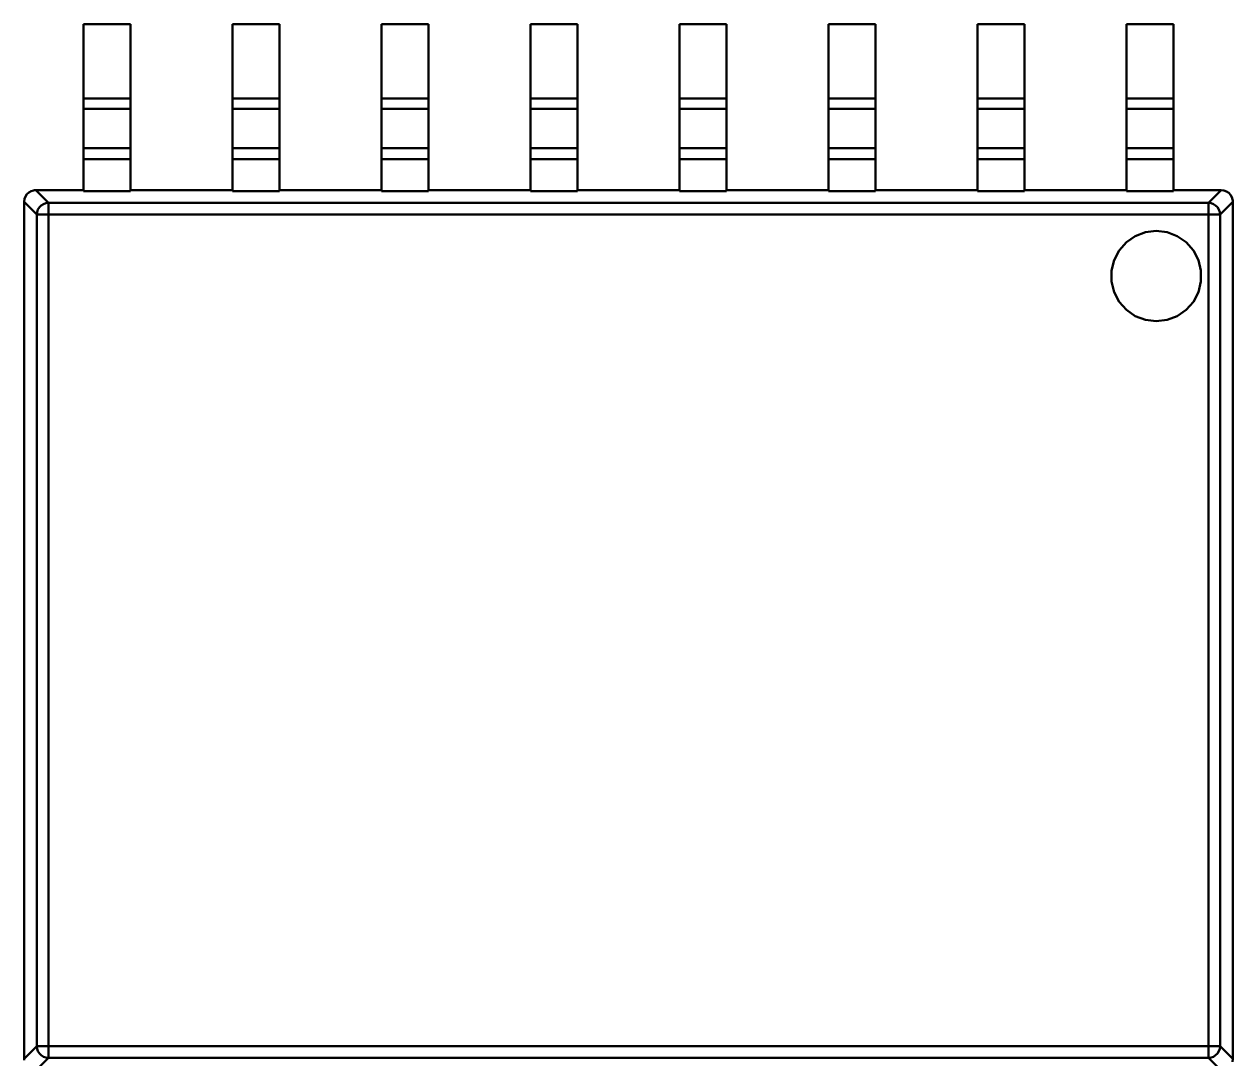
# Model space of a CAD drawing. Header units: millimetres. Extents: x 0 to 866, y 0 to 297.
# Drawn here: x 78.48 to 99.08, y 192.97 to 210.6 of the extents above; entities that cross this region are included whole.
import ezdxf

# ---------------------------------------------------------------- set-up
doc = ezdxf.new("R2010")
doc.units = ezdxf.units.MM
doc.layers.add('OSN50', color=3, linetype='Continuous', lineweight=50)

msp = doc.modelspace()

# ---------------------------------------------------------------- linework, layer by layer
at = {"layer": 'OSN50', "color": 3}
for p, q in [((80.292, 210.6), (79.492, 210.6)), ((79.492, 210.6), (79.492, 207.772)), ((79.492, 210.6), (79.492, 209.336)), ((80.292, 210.6), (79.492, 210.6)), ((80.292, 210.6), (79.492, 210.6)), ((79.492, 210.6), (79.492, 207.772)), ((79.492, 210.6), (79.492, 209.336)), ((80.292, 210.6), (79.492, 210.6)), ((80.292, 207.772), (80.292, 210.6)), ((80.292, 210.6), (80.292, 209.336)), ((80.292, 207.772), (80.292, 210.6)), ((80.292, 210.6), (80.292, 209.336)), ((82.832, 210.6), (82.032, 210.6)), ((82.032, 210.6), (82.032, 207.772)), ((82.032, 210.6), (82.032, 209.336)), ((82.832, 210.6), (82.032, 210.6)), ((82.832, 210.6), (82.032, 210.6)), ((82.032, 210.6), (82.032, 207.772)), ((82.032, 210.6), (82.032, 209.336)), ((82.832, 210.6), (82.032, 210.6)), ((82.832, 207.772), (82.832, 210.6)), ((82.832, 210.6), (82.832, 209.336)), ((82.832, 207.772), (82.832, 210.6)), ((82.832, 210.6), (82.832, 209.336)), ((85.372, 210.6), (84.572, 210.6)), ((84.572, 210.6), (84.572, 207.772)), ((84.572, 210.6), (84.572, 209.336)), ((85.372, 210.6), (84.572, 210.6)), ((85.372, 210.6), (84.572, 210.6)), ((84.572, 210.6), (84.572, 207.772)), ((84.572, 210.6), (84.572, 209.336)), ((85.372, 210.6), (84.572, 210.6)), ((85.372, 207.772), (85.372, 210.6)), ((85.372, 210.6), (85.372, 209.336)), ((85.372, 207.772), (85.372, 210.6)), ((85.372, 210.6), (85.372, 209.336)), ((87.912, 210.6), (87.112, 210.6)), ((87.112, 210.6), (87.112, 207.772)), ((87.112, 210.6), (87.112, 209.336)), ((87.912, 210.6), (87.112, 210.6)), ((87.912, 210.6), (87.112, 210.6)), ((87.112, 210.6), (87.112, 207.772)), ((87.112, 210.6), (87.112, 209.336)), ((87.912, 210.6), (87.112, 210.6)), ((87.912, 207.772), (87.912, 210.6)), ((87.912, 210.6), (87.912, 209.336)), ((87.912, 207.772), (87.912, 210.6)), ((87.912, 210.6), (87.912, 209.336)), ((90.452, 210.6), (89.652, 210.6)), ((89.652, 210.6), (89.652, 207.772)), ((89.652, 210.6), (89.652, 209.336)), ((90.452, 210.6), (89.652, 210.6)), ((90.452, 210.6), (89.652, 210.6)), ((89.652, 210.6), (89.652, 207.772)), ((89.652, 210.6), (89.652, 209.336)), ((90.452, 210.6), (89.652, 210.6)), ((90.452, 207.772), (90.452, 210.6)), ((90.452, 210.6), (90.452, 209.336)), ((90.452, 207.772), (90.452, 210.6)), ((90.452, 210.6), (90.452, 209.336)), ((92.992, 210.6), (92.192, 210.6)), ((92.192, 210.6), (92.192, 207.772)), ((92.192, 210.6), (92.192, 209.336)), ((92.992, 210.6), (92.192, 210.6)), ((92.992, 210.6), (92.192, 210.6)), ((92.192, 210.6), (92.192, 207.772)), ((92.192, 210.6), (92.192, 209.336)), ((92.992, 210.6), (92.192, 210.6)), ((92.992, 207.772), (92.992, 210.6)), ((92.992, 210.6), (92.992, 209.336)), ((92.992, 207.772), (92.992, 210.6)), ((92.992, 210.6), (92.992, 209.336)), ((95.532, 210.6), (94.732, 210.6)), ((94.732, 210.6), (94.732, 207.772)), ((94.732, 210.6), (94.732, 209.336)), ((95.532, 210.6), (94.732, 210.6)), ((95.532, 210.6), (94.732, 210.6)), ((94.732, 210.6), (94.732, 207.772)), ((94.732, 210.6), (94.732, 209.336)), ((95.532, 210.6), (94.732, 210.6)), ((95.532, 207.772), (95.532, 210.6)), ((95.532, 210.6), (95.532, 209.336)), ((95.532, 207.772), (95.532, 210.6)), ((95.532, 210.6), (95.532, 209.336)), ((98.072, 210.6), (97.272, 210.6)), ((97.272, 210.6), (97.272, 207.772)), ((97.272, 210.6), (97.272, 209.336)), ((98.072, 210.6), (97.272, 210.6)), ((98.072, 210.6), (97.272, 210.6)), ((97.272, 210.6), (97.272, 207.772)), ((97.272, 210.6), (97.272, 209.336)), ((98.072, 210.6), (97.272, 210.6)), ((98.072, 207.772), (98.072, 210.6)), ((98.072, 210.6), (98.072, 209.336)), ((98.072, 207.772), (98.072, 210.6)), ((98.072, 210.6), (98.072, 209.336)), ((79.492, 209.336), (79.492, 209.288)), ((80.292, 209.336), (79.492, 209.336)), ((79.492, 209.336), (79.492, 209.288)), ((80.292, 209.336), (79.492, 209.336)), ((80.292, 209.336), (80.292, 209.288)), ((80.292, 209.336), (80.292, 209.288)), ((82.032, 209.336), (82.032, 209.288)), ((82.832, 209.336), (82.032, 209.336)), ((82.032, 209.336), (82.032, 209.288)), ((82.832, 209.336), (82.032, 209.336)), ((82.832, 209.336), (82.832, 209.288)), ((82.832, 209.336), (82.832, 209.288)), ((84.572, 209.336), (84.572, 209.288)), ((85.372, 209.336), (84.572, 209.336)), ((84.572, 209.336), (84.572, 209.288)), ((85.372, 209.336), (84.572, 209.336)), ((85.372, 209.336), (85.372, 209.288)), ((85.372, 209.336), (85.372, 209.288)), ((87.112, 209.336), (87.112, 209.288)), ((87.912, 209.336), (87.112, 209.336)), ((87.112, 209.336), (87.112, 209.288)), ((87.912, 209.336), (87.112, 209.336)), ((87.912, 209.336), (87.912, 209.288)), ((87.912, 209.336), (87.912, 209.288)), ((89.652, 209.336), (89.652, 209.288)), ((90.452, 209.336), (89.652, 209.336)), ((89.652, 209.336), (89.652, 209.288)), ((90.452, 209.336), (89.652, 209.336)), ((90.452, 209.336), (90.452, 209.288)), ((90.452, 209.336), (90.452, 209.288)), ((92.192, 209.336), (92.192, 209.288)), ((92.992, 209.336), (92.192, 209.336)), ((92.192, 209.336), (92.192, 209.288)), ((92.992, 209.336), (92.192, 209.336)), ((92.992, 209.336), (92.992, 209.288)), ((92.992, 209.336), (92.992, 209.288)), ((94.732, 209.336), (94.732, 209.288)), ((95.532, 209.336), (94.732, 209.336)), ((94.732, 209.336), (94.732, 209.288)), ((95.532, 209.336), (94.732, 209.336)), ((95.532, 209.336), (95.532, 209.288)), ((95.532, 209.336), (95.532, 209.288)), ((97.272, 209.336), (97.272, 209.288)), ((98.072, 209.336), (97.272, 209.336)), ((97.272, 209.336), (97.272, 209.288)), ((98.072, 209.336), (97.272, 209.336)), ((98.072, 209.336), (98.072, 209.288)), ((98.072, 209.336), (98.072, 209.288)), ((79.492, 209.288), (79.492, 209.246)), ((79.492, 209.288), (79.492, 209.246)), ((79.492, 209.246), (79.492, 209.208)), ((79.492, 209.246), (79.492, 209.208)), ((79.492, 209.208), (79.492, 209.178)), ((79.492, 209.208), (79.492, 209.178)), ((79.492, 209.178), (79.492, 209.158)), ((79.492, 209.178), (79.492, 209.158)), ((79.492, 209.158), (79.492, 208.49)), ((80.292, 209.158), (79.492, 209.158)), ((79.492, 209.158), (79.492, 208.49)), ((80.292, 209.158), (79.492, 209.158)), ((80.292, 209.288), (80.292, 209.246)), ((80.292, 209.288), (80.292, 209.246)), ((80.292, 209.246), (80.292, 209.208)), ((80.292, 209.246), (80.292, 209.208)), ((80.292, 209.208), (80.292, 209.178)), ((80.292, 209.208), (80.292, 209.178)), ((80.292, 209.178), (80.292, 209.158)), ((80.292, 209.178), (80.292, 209.158)), ((80.292, 209.158), (80.292, 208.49)), ((80.292, 209.158), (80.292, 208.49)), ((82.032, 209.288), (82.032, 209.246)), ((82.032, 209.288), (82.032, 209.246)), ((82.032, 209.246), (82.032, 209.208)), ((82.032, 209.246), (82.032, 209.208)), ((82.032, 209.208), (82.032, 209.178)), ((82.032, 209.208), (82.032, 209.178)), ((82.032, 209.178), (82.032, 209.158)), ((82.032, 209.178), (82.032, 209.158)), ((82.032, 209.158), (82.032, 208.49)), ((82.832, 209.158), (82.032, 209.158)), ((82.032, 209.158), (82.032, 208.49)), ((82.832, 209.158), (82.032, 209.158)), ((82.832, 209.288), (82.832, 209.246)), ((82.832, 209.288), (82.832, 209.246)), ((82.832, 209.246), (82.832, 209.208)), ((82.832, 209.246), (82.832, 209.208)), ((82.832, 209.208), (82.832, 209.178)), ((82.832, 209.208), (82.832, 209.178)), ((82.832, 209.178), (82.832, 209.158)), ((82.832, 209.178), (82.832, 209.158)), ((82.832, 209.158), (82.832, 208.49)), ((82.832, 209.158), (82.832, 208.49)), ((84.572, 209.288), (84.572, 209.246)), ((84.572, 209.288), (84.572, 209.246)), ((84.572, 209.246), (84.572, 209.208)), ((84.572, 209.246), (84.572, 209.208)), ((84.572, 209.208), (84.572, 209.178)), ((84.572, 209.208), (84.572, 209.178)), ((84.572, 209.178), (84.572, 209.158)), ((84.572, 209.178), (84.572, 209.158)), ((84.572, 209.158), (84.572, 208.49)), ((85.372, 209.158), (84.572, 209.158)), ((84.572, 209.158), (84.572, 208.49)), ((85.372, 209.158), (84.572, 209.158)), ((85.372, 209.288), (85.372, 209.246)), ((85.372, 209.288), (85.372, 209.246)), ((85.372, 209.246), (85.372, 209.208)), ((85.372, 209.246), (85.372, 209.208)), ((85.372, 209.208), (85.372, 209.178)), ((85.372, 209.208), (85.372, 209.178)), ((85.372, 209.178), (85.372, 209.158)), ((85.372, 209.178), (85.372, 209.158)), ((85.372, 209.158), (85.372, 208.49)), ((85.372, 209.158), (85.372, 208.49)), ((87.112, 209.288), (87.112, 209.246)), ((87.112, 209.288), (87.112, 209.246)), ((87.112, 209.246), (87.112, 209.208)), ((87.112, 209.246), (87.112, 209.208)), ((87.112, 209.208), (87.112, 209.178)), ((87.112, 209.208), (87.112, 209.178)), ((87.112, 209.178), (87.112, 209.158)), ((87.112, 209.178), (87.112, 209.158)), ((87.112, 209.158), (87.112, 208.49)), ((87.912, 209.158), (87.112, 209.158)), ((87.112, 209.158), (87.112, 208.49)), ((87.912, 209.158), (87.112, 209.158)), ((87.912, 209.288), (87.912, 209.246)), ((87.912, 209.288), (87.912, 209.246)), ((87.912, 209.246), (87.912, 209.208)), ((87.912, 209.246), (87.912, 209.208)), ((87.912, 209.208), (87.912, 209.178)), ((87.912, 209.208), (87.912, 209.178)), ((87.912, 209.178), (87.912, 209.158)), ((87.912, 209.178), (87.912, 209.158)), ((87.912, 209.158), (87.912, 208.49)), ((87.912, 209.158), (87.912, 208.49)), ((89.652, 209.288), (89.652, 209.246)), ((89.652, 209.288), (89.652, 209.246)), ((89.652, 209.246), (89.652, 209.208)), ((89.652, 209.246), (89.652, 209.208)), ((89.652, 209.208), (89.652, 209.178)), ((89.652, 209.208), (89.652, 209.178)), ((89.652, 209.178), (89.652, 209.158)), ((89.652, 209.178), (89.652, 209.158)), ((89.652, 209.158), (89.652, 208.49)), ((90.452, 209.158), (89.652, 209.158)), ((89.652, 209.158), (89.652, 208.49)), ((90.452, 209.158), (89.652, 209.158)), ((90.452, 209.288), (90.452, 209.246)), ((90.452, 209.288), (90.452, 209.246)), ((90.452, 209.246), (90.452, 209.208)), ((90.452, 209.246), (90.452, 209.208)), ((90.452, 209.208), (90.452, 209.178)), ((90.452, 209.208), (90.452, 209.178)), ((90.452, 209.178), (90.452, 209.158)), ((90.452, 209.178), (90.452, 209.158)), ((90.452, 209.158), (90.452, 208.49)), ((90.452, 209.158), (90.452, 208.49)), ((92.192, 209.288), (92.192, 209.246)), ((92.192, 209.288), (92.192, 209.246)), ((92.192, 209.246), (92.192, 209.208)), ((92.192, 209.246), (92.192, 209.208)), ((92.192, 209.208), (92.192, 209.178)), ((92.192, 209.208), (92.192, 209.178)), ((92.192, 209.178), (92.192, 209.158)), ((92.192, 209.178), (92.192, 209.158)), ((92.192, 209.158), (92.192, 208.49)), ((92.992, 209.158), (92.192, 209.158)), ((92.192, 209.158), (92.192, 208.49)), ((92.992, 209.158), (92.192, 209.158)), ((92.992, 209.288), (92.992, 209.246)), ((92.992, 209.288), (92.992, 209.246)), ((92.992, 209.246), (92.992, 209.208)), ((92.992, 209.246), (92.992, 209.208)), ((92.992, 209.208), (92.992, 209.178)), ((92.992, 209.208), (92.992, 209.178)), ((92.992, 209.178), (92.992, 209.158)), ((92.992, 209.178), (92.992, 209.158)), ((92.992, 209.158), (92.992, 208.49)), ((92.992, 209.158), (92.992, 208.49)), ((94.732, 209.288), (94.732, 209.246)), ((94.732, 209.288), (94.732, 209.246)), ((94.732, 209.246), (94.732, 209.208)), ((94.732, 209.246), (94.732, 209.208)), ((94.732, 209.208), (94.732, 209.178)), ((94.732, 209.208), (94.732, 209.178)), ((94.732, 209.178), (94.732, 209.158)), ((94.732, 209.178), (94.732, 209.158)), ((94.732, 209.158), (94.732, 208.49)), ((95.532, 209.158), (94.732, 209.158)), ((94.732, 209.158), (94.732, 208.49)), ((95.532, 209.158), (94.732, 209.158)), ((95.532, 209.288), (95.532, 209.246)), ((95.532, 209.288), (95.532, 209.246)), ((95.532, 209.246), (95.532, 209.208)), ((95.532, 209.246), (95.532, 209.208)), ((95.532, 209.208), (95.532, 209.178)), ((95.532, 209.208), (95.532, 209.178)), ((95.532, 209.178), (95.532, 209.158)), ((95.532, 209.178), (95.532, 209.158)), ((95.532, 209.158), (95.532, 208.49)), ((95.532, 209.158), (95.532, 208.49)), ((97.272, 209.288), (97.272, 209.246)), ((97.272, 209.288), (97.272, 209.246)), ((97.272, 209.246), (97.272, 209.208)), ((97.272, 209.246), (97.272, 209.208)), ((97.272, 209.208), (97.272, 209.178)), ((97.272, 209.208), (97.272, 209.178)), ((97.272, 209.178), (97.272, 209.158)), ((97.272, 209.178), (97.272, 209.158)), ((97.272, 209.158), (97.272, 208.49)), ((98.072, 209.158), (97.272, 209.158)), ((97.272, 209.158), (97.272, 208.49)), ((98.072, 209.158), (97.272, 209.158)), ((98.072, 209.288), (98.072, 209.246)), ((98.072, 209.288), (98.072, 209.246)), ((98.072, 209.246), (98.072, 209.208)), ((98.072, 209.246), (98.072, 209.208)), ((98.072, 209.208), (98.072, 209.178)), ((98.072, 209.208), (98.072, 209.178)), ((98.072, 209.178), (98.072, 209.158)), ((98.072, 209.178), (98.072, 209.158)), ((98.072, 209.158), (98.072, 208.49)), ((98.072, 209.158), (98.072, 208.49)), ((79.492, 208.49), (79.492, 208.474)), ((80.292, 208.49), (79.492, 208.49)), ((79.492, 208.49), (79.492, 208.474)), ((80.292, 208.49), (79.492, 208.49)), ((79.492, 208.474), (79.492, 208.45)), ((79.492, 208.474), (79.492, 208.45)), ((80.292, 208.49), (80.292, 208.474)), ((80.292, 208.49), (80.292, 208.474)), ((80.292, 208.474), (80.292, 208.45)), ((80.292, 208.474), (80.292, 208.45)), ((82.032, 208.49), (82.032, 208.474)), ((82.832, 208.49), (82.032, 208.49)), ((82.032, 208.49), (82.032, 208.474)), ((82.832, 208.49), (82.032, 208.49)), ((82.032, 208.474), (82.032, 208.45)), ((82.032, 208.474), (82.032, 208.45)), ((82.832, 208.49), (82.832, 208.474)), ((82.832, 208.49), (82.832, 208.474)), ((82.832, 208.474), (82.832, 208.45)), ((82.832, 208.474), (82.832, 208.45)), ((84.572, 208.49), (84.572, 208.474)), ((85.372, 208.49), (84.572, 208.49)), ((84.572, 208.49), (84.572, 208.474)), ((85.372, 208.49), (84.572, 208.49)), ((84.572, 208.474), (84.572, 208.45)), ((84.572, 208.474), (84.572, 208.45)), ((85.372, 208.49), (85.372, 208.474)), ((85.372, 208.49), (85.372, 208.474)), ((85.372, 208.474), (85.372, 208.45)), ((85.372, 208.474), (85.372, 208.45)), ((87.112, 208.49), (87.112, 208.474)), ((87.912, 208.49), (87.112, 208.49)), ((87.112, 208.49), (87.112, 208.474)), ((87.912, 208.49), (87.112, 208.49)), ((87.112, 208.474), (87.112, 208.45)), ((87.112, 208.474), (87.112, 208.45)), ((87.912, 208.49), (87.912, 208.474)), ((87.912, 208.49), (87.912, 208.474)), ((87.912, 208.474), (87.912, 208.45)), ((87.912, 208.474), (87.912, 208.45)), ((89.652, 208.49), (89.652, 208.474)), ((90.452, 208.49), (89.652, 208.49)), ((89.652, 208.49), (89.652, 208.474)), ((90.452, 208.49), (89.652, 208.49)), ((89.652, 208.474), (89.652, 208.45)), ((89.652, 208.474), (89.652, 208.45)), ((90.452, 208.49), (90.452, 208.474)), ((90.452, 208.49), (90.452, 208.474)), ((90.452, 208.474), (90.452, 208.45)), ((90.452, 208.474), (90.452, 208.45)), ((92.192, 208.49), (92.192, 208.474)), ((92.192, 208.49), (92.992, 208.49)), ((92.192, 208.49), (92.192, 208.474)), ((92.192, 208.49), (92.992, 208.49)), ((92.192, 208.474), (92.192, 208.45)), ((92.192, 208.474), (92.192, 208.45)), ((92.992, 208.49), (92.992, 208.474)), ((92.992, 208.49), (92.992, 208.474)), ((92.992, 208.474), (92.992, 208.45)), ((92.992, 208.474), (92.992, 208.45)), ((94.732, 208.49), (94.732, 208.474)), ((95.532, 208.49), (94.732, 208.49)), ((94.732, 208.49), (94.732, 208.474)), ((95.532, 208.49), (94.732, 208.49)), ((94.732, 208.474), (94.732, 208.45)), ((94.732, 208.474), (94.732, 208.45)), ((95.532, 208.49), (95.532, 208.474)), ((95.532, 208.49), (95.532, 208.474)), ((95.532, 208.474), (95.532, 208.45)), ((95.532, 208.474), (95.532, 208.45)), ((97.272, 208.49), (97.272, 208.474)), ((98.072, 208.49), (97.272, 208.49)), ((97.272, 208.49), (97.272, 208.474)), ((98.072, 208.49), (97.272, 208.49)), ((97.272, 208.474), (97.272, 208.45)), ((97.272, 208.474), (97.272, 208.45)), ((98.072, 208.49), (98.072, 208.474)), ((98.072, 208.49), (98.072, 208.474)), ((98.072, 208.474), (98.072, 208.45)), ((98.072, 208.474), (98.072, 208.45)), ((79.492, 208.45), (79.492, 208.418)), ((79.492, 208.45), (79.492, 208.418)), ((79.492, 208.418), (79.492, 208.382)), ((79.492, 208.418), (79.492, 208.382)), ((79.492, 208.382), (79.492, 208.342)), ((79.492, 208.382), (79.492, 208.342)), ((79.492, 208.342), (79.492, 208.3)), ((79.492, 208.342), (79.492, 208.3)), ((79.492, 208.3), (79.492, 207.754)), ((80.292, 208.3), (79.492, 208.3)), ((79.492, 208.3), (79.492, 207.754)), ((80.292, 208.3), (79.492, 208.3)), ((80.292, 208.45), (80.292, 208.418)), ((80.292, 208.45), (80.292, 208.418)), ((80.292, 208.418), (80.292, 208.382)), ((80.292, 208.418), (80.292, 208.382)), ((80.292, 208.382), (80.292, 208.342)), ((80.292, 208.382), (80.292, 208.342)), ((80.292, 208.342), (80.292, 208.3)), ((80.292, 208.342), (80.292, 208.3)), ((80.292, 208.3), (80.292, 207.754)), ((80.292, 208.3), (80.292, 207.754)), ((82.032, 208.45), (82.032, 208.418)), ((82.032, 208.45), (82.032, 208.418)), ((82.032, 208.418), (82.032, 208.382)), ((82.032, 208.418), (82.032, 208.382)), ((82.032, 208.382), (82.032, 208.342)), ((82.032, 208.382), (82.032, 208.342)), ((82.032, 208.342), (82.032, 208.3)), ((82.032, 208.342), (82.032, 208.3)), ((82.032, 208.3), (82.032, 207.754)), ((82.832, 208.3), (82.032, 208.3)), ((82.032, 208.3), (82.032, 207.754)), ((82.832, 208.3), (82.032, 208.3)), ((82.832, 208.45), (82.832, 208.418)), ((82.832, 208.45), (82.832, 208.418)), ((82.832, 208.418), (82.832, 208.382)), ((82.832, 208.418), (82.832, 208.382)), ((82.832, 208.382), (82.832, 208.342)), ((82.832, 208.382), (82.832, 208.342)), ((82.832, 208.342), (82.832, 208.3)), ((82.832, 208.342), (82.832, 208.3)), ((82.832, 208.3), (82.832, 207.754)), ((82.832, 208.3), (82.832, 207.754)), ((84.572, 208.45), (84.572, 208.418)), ((84.572, 208.45), (84.572, 208.418)), ((84.572, 208.418), (84.572, 208.382)), ((84.572, 208.418), (84.572, 208.382)), ((84.572, 208.382), (84.572, 208.342)), ((84.572, 208.382), (84.572, 208.342)), ((84.572, 208.342), (84.572, 208.3)), ((84.572, 208.342), (84.572, 208.3)), ((84.572, 208.3), (84.572, 207.754)), ((85.372, 208.3), (84.572, 208.3)), ((84.572, 208.3), (84.572, 207.754)), ((85.372, 208.3), (84.572, 208.3)), ((85.372, 208.45), (85.372, 208.418)), ((85.372, 208.45), (85.372, 208.418)), ((85.372, 208.418), (85.372, 208.382)), ((85.372, 208.418), (85.372, 208.382)), ((85.372, 208.382), (85.372, 208.342)), ((85.372, 208.382), (85.372, 208.342)), ((85.372, 208.342), (85.372, 208.3)), ((85.372, 208.342), (85.372, 208.3)), ((85.372, 208.3), (85.372, 207.754)), ((85.372, 208.3), (85.372, 207.754)), ((87.112, 208.45), (87.112, 208.418)), ((87.112, 208.45), (87.112, 208.418)), ((87.112, 208.418), (87.112, 208.382)), ((87.112, 208.418), (87.112, 208.382)), ((87.112, 208.382), (87.112, 208.342)), ((87.112, 208.382), (87.112, 208.342)), ((87.112, 208.342), (87.112, 208.3)), ((87.112, 208.342), (87.112, 208.3)), ((87.112, 208.3), (87.112, 207.754)), ((87.912, 208.3), (87.112, 208.3)), ((87.112, 208.3), (87.112, 207.754)), ((87.912, 208.3), (87.112, 208.3)), ((87.912, 208.45), (87.912, 208.418)), ((87.912, 208.45), (87.912, 208.418)), ((87.912, 208.418), (87.912, 208.382)), ((87.912, 208.418), (87.912, 208.382)), ((87.912, 208.382), (87.912, 208.342)), ((87.912, 208.382), (87.912, 208.342)), ((87.912, 208.342), (87.912, 208.3)), ((87.912, 208.342), (87.912, 208.3)), ((87.912, 208.3), (87.912, 207.754)), ((87.912, 208.3), (87.912, 207.754)), ((89.652, 208.45), (89.652, 208.418)), ((89.652, 208.45), (89.652, 208.418)), ((89.652, 208.418), (89.652, 208.382)), ((89.652, 208.418), (89.652, 208.382)), ((89.652, 208.382), (89.652, 208.342)), ((89.652, 208.382), (89.652, 208.342)), ((89.652, 208.342), (89.652, 208.3)), ((89.652, 208.342), (89.652, 208.3)), ((89.652, 208.3), (89.652, 207.754)), ((90.452, 208.3), (89.652, 208.3)), ((89.652, 208.3), (89.652, 207.754)), ((90.452, 208.3), (89.652, 208.3)), ((90.452, 208.45), (90.452, 208.418)), ((90.452, 208.45), (90.452, 208.418)), ((90.452, 208.418), (90.452, 208.382)), ((90.452, 208.418), (90.452, 208.382)), ((90.452, 208.382), (90.452, 208.342)), ((90.452, 208.382), (90.452, 208.342)), ((90.452, 208.342), (90.452, 208.3)), ((90.452, 208.342), (90.452, 208.3)), ((90.452, 208.3), (90.452, 207.754)), ((90.452, 208.3), (90.452, 207.754)), ((92.192, 208.45), (92.192, 208.418)), ((92.192, 208.45), (92.192, 208.418)), ((92.192, 208.418), (92.192, 208.382)), ((92.192, 208.418), (92.192, 208.382)), ((92.192, 208.382), (92.192, 208.342)), ((92.192, 208.382), (92.192, 208.342)), ((92.192, 208.342), (92.192, 208.3)), ((92.192, 208.342), (92.192, 208.3)), ((92.192, 208.3), (92.192, 207.754)), ((92.192, 208.3), (92.992, 208.3)), ((92.192, 208.3), (92.192, 207.754)), ((92.192, 208.3), (92.992, 208.3)), ((92.992, 208.45), (92.992, 208.418)), ((92.992, 208.45), (92.992, 208.418)), ((92.992, 208.418), (92.992, 208.382)), ((92.992, 208.418), (92.992, 208.382)), ((92.992, 208.382), (92.992, 208.342)), ((92.992, 208.382), (92.992, 208.342)), ((92.992, 208.342), (92.992, 208.3)), ((92.992, 208.342), (92.992, 208.3)), ((92.992, 208.3), (92.992, 207.754)), ((92.992, 208.3), (92.992, 207.754)), ((94.732, 208.45), (94.732, 208.418)), ((94.732, 208.45), (94.732, 208.418)), ((94.732, 208.418), (94.732, 208.382)), ((94.732, 208.418), (94.732, 208.382)), ((94.732, 208.382), (94.732, 208.342)), ((94.732, 208.382), (94.732, 208.342)), ((94.732, 208.342), (94.732, 208.3)), ((94.732, 208.342), (94.732, 208.3)), ((94.732, 208.3), (94.732, 207.754)), ((95.532, 208.3), (94.732, 208.3)), ((94.732, 208.3), (94.732, 207.754)), ((95.532, 208.3), (94.732, 208.3)), ((95.532, 208.45), (95.532, 208.418)), ((95.532, 208.45), (95.532, 208.418)), ((95.532, 208.418), (95.532, 208.382)), ((95.532, 208.418), (95.532, 208.382)), ((95.532, 208.382), (95.532, 208.342)), ((95.532, 208.382), (95.532, 208.342)), ((95.532, 208.342), (95.532, 208.3)), ((95.532, 208.342), (95.532, 208.3)), ((95.532, 208.3), (95.532, 207.754)), ((95.532, 208.3), (95.532, 207.754)), ((97.272, 208.45), (97.272, 208.418)), ((97.272, 208.45), (97.272, 208.418)), ((97.272, 208.418), (97.272, 208.382)), ((97.272, 208.418), (97.272, 208.382)), ((97.272, 208.382), (97.272, 208.342)), ((97.272, 208.382), (97.272, 208.342)), ((97.272, 208.342), (97.272, 208.3)), ((97.272, 208.342), (97.272, 208.3)), ((97.272, 208.3), (97.272, 207.754)), ((98.072, 208.3), (97.272, 208.3)), ((97.272, 208.3), (97.272, 207.754)), ((98.072, 208.3), (97.272, 208.3)), ((98.072, 208.45), (98.072, 208.418)), ((98.072, 208.45), (98.072, 208.418)), ((98.072, 208.418), (98.072, 208.382)), ((98.072, 208.418), (98.072, 208.382)), ((98.072, 208.382), (98.072, 208.342)), ((98.072, 208.382), (98.072, 208.342)), ((98.072, 208.342), (98.072, 208.3)), ((98.072, 208.342), (98.072, 208.3)), ((98.072, 208.3), (98.072, 207.754)), ((98.072, 208.3), (98.072, 207.754)), ((78.506, 207.666), (78.488, 207.622)), ((78.506, 207.666), (78.488, 207.622)), ((78.506, 207.666), (78.488, 207.622)), ((78.506, 207.666), (78.488, 207.622)), ((78.53, 207.702), (78.506, 207.666)), ((78.53, 207.702), (78.506, 207.666)), ((78.53, 207.702), (78.506, 207.666)), ((78.53, 207.702), (78.506, 207.666)), ((78.562, 207.732), (78.53, 207.702)), ((78.562, 207.732), (78.53, 207.702)), ((78.562, 207.732), (78.53, 207.702)), ((78.562, 207.732), (78.53, 207.702)), ((78.6, 207.754), (78.562, 207.732)), ((78.6, 207.754), (78.562, 207.732)), ((78.6, 207.754), (78.562, 207.732)), ((78.6, 207.754), (78.562, 207.732)), ((78.64, 207.768), (78.6, 207.754)), ((78.64, 207.768), (78.6, 207.754)), ((78.64, 207.768), (78.6, 207.754)), ((78.64, 207.768), (78.6, 207.754)), ((78.66, 207.77), (78.64, 207.768)), ((78.66, 207.77), (78.64, 207.768)), ((78.66, 207.77), (78.64, 207.768)), ((78.66, 207.77), (78.64, 207.768)), ((78.682, 207.772), (78.66, 207.77)), ((78.682, 207.772), (78.66, 207.77)), ((78.682, 207.772), (78.66, 207.77)), ((78.682, 207.772), (78.66, 207.77)), ((79.492, 207.772), (78.682, 207.772)), ((79.492, 207.772), (78.682, 207.772)), ((78.682, 207.772), (78.898, 207.556)), ((79.492, 207.772), (78.682, 207.772)), ((79.492, 207.772), (78.682, 207.772)), ((78.682, 207.772), (78.898, 207.556)), ((80.292, 207.754), (79.492, 207.754)), ((80.292, 207.754), (79.492, 207.754)), ((82.032, 207.772), (80.292, 207.772)), ((80.292, 207.772), (82.032, 207.772)), ((82.032, 207.772), (80.292, 207.772)), ((80.292, 207.772), (82.032, 207.772)), ((82.832, 207.754), (82.032, 207.754)), ((82.832, 207.754), (82.032, 207.754)), ((84.572, 207.772), (82.832, 207.772)), ((84.572, 207.772), (82.832, 207.772)), ((84.572, 207.772), (82.832, 207.772)), ((84.572, 207.772), (82.832, 207.772)), ((85.372, 207.754), (84.572, 207.754)), ((85.372, 207.754), (84.572, 207.754)), ((87.112, 207.772), (85.372, 207.772)), ((85.372, 207.772), (87.112, 207.772)), ((87.112, 207.772), (85.372, 207.772)), ((85.372, 207.772), (87.112, 207.772)), ((87.912, 207.754), (87.112, 207.754)), ((87.912, 207.754), (87.112, 207.754)), ((89.652, 207.772), (87.912, 207.772)), ((89.652, 207.772), (87.912, 207.772)), ((89.652, 207.772), (87.912, 207.772)), ((89.652, 207.772), (87.912, 207.772)), ((89.652, 207.754), (90.452, 207.754)), ((89.652, 207.754), (90.452, 207.754)), ((92.192, 207.772), (90.452, 207.772)), ((92.192, 207.772), (90.452, 207.772)), ((92.192, 207.772), (90.452, 207.772)), ((92.192, 207.772), (90.452, 207.772)), ((92.992, 207.754), (92.192, 207.754)), ((92.992, 207.754), (92.192, 207.754)), ((94.732, 207.772), (92.992, 207.772)), ((94.732, 207.772), (92.992, 207.772)), ((94.732, 207.772), (92.992, 207.772)), ((94.732, 207.772), (92.992, 207.772)), ((94.732, 207.754), (95.532, 207.754)), ((94.732, 207.754), (95.532, 207.754)), ((97.272, 207.772), (95.532, 207.772)), ((97.272, 207.772), (95.532, 207.772)), ((97.272, 207.772), (95.532, 207.772)), ((97.272, 207.772), (95.532, 207.772)), ((98.072, 207.754), (97.272, 207.754)), ((98.072, 207.754), (97.272, 207.754)), ((98.882, 207.772), (98.072, 207.772)), ((98.882, 207.772), (98.072, 207.772)), ((98.882, 207.772), (98.072, 207.772)), ((98.882, 207.772), (98.072, 207.772)), ((98.882, 207.772), (98.668, 207.556)), ((98.882, 207.772), (98.668, 207.556)), ((98.932, 207.766), (98.882, 207.772)), ((98.882, 207.772), (98.932, 207.766)), ((98.932, 207.766), (98.882, 207.772)), ((98.882, 207.772), (98.932, 207.766)), ((98.976, 207.748), (98.932, 207.766)), ((98.932, 207.766), (98.976, 207.748)), ((98.976, 207.748), (98.932, 207.766)), ((98.932, 207.766), (98.976, 207.748)), ((99.012, 207.724), (98.976, 207.748)), ((98.976, 207.748), (99.012, 207.724)), ((99.012, 207.724), (98.976, 207.748)), ((98.976, 207.748), (99.012, 207.724)), ((99.042, 207.692), (99.012, 207.724)), ((99.012, 207.724), (99.042, 207.692)), ((99.042, 207.692), (99.012, 207.724)), ((99.012, 207.724), (99.042, 207.692)), ((99.064, 207.654), (99.042, 207.692)), ((99.042, 207.692), (99.064, 207.654)), ((99.064, 207.654), (99.042, 207.692)), ((99.042, 207.692), (99.064, 207.654)), ((99.078, 207.614), (99.064, 207.654)), ((99.064, 207.654), (99.078, 207.614)), ((99.078, 207.614), (99.064, 207.654)), ((99.064, 207.654), (99.078, 207.614)), ((78.488, 207.622), (78.482, 207.572)), ((78.488, 207.622), (78.482, 207.572)), ((78.488, 207.622), (78.482, 207.572)), ((78.488, 207.622), (78.482, 207.572)), ((78.482, 207.572), (78.482, 192.972)), ((78.482, 207.572), (78.482, 192.972)), ((78.482, 207.572), (78.698, 207.356)), ((78.482, 207.572), (78.482, 192.972)), ((78.482, 207.572), (78.482, 192.972)), ((78.482, 207.572), (78.698, 207.356)), ((78.718, 207.442), (78.704, 207.4)), ((78.718, 207.442), (78.704, 207.4)), ((78.742, 207.48), (78.718, 207.442)), ((78.742, 207.48), (78.718, 207.442)), ((78.774, 207.512), (78.742, 207.48)), ((78.774, 207.512), (78.742, 207.48)), ((78.812, 207.536), (78.774, 207.512)), ((78.812, 207.536), (78.774, 207.512)), ((78.854, 207.55), (78.812, 207.536)), ((78.854, 207.55), (78.812, 207.536)), ((78.898, 207.556), (78.854, 207.55)), ((78.898, 207.556), (78.854, 207.55)), ((78.898, 207.556), (78.898, 207.546)), ((78.898, 207.556), (98.668, 207.556)), ((78.898, 207.556), (78.898, 207.546)), ((78.898, 207.556), (98.668, 207.556)), ((78.898, 207.546), (78.898, 207.524)), ((78.898, 207.546), (78.898, 207.524)), ((78.898, 207.524), (78.898, 207.492)), ((78.898, 207.524), (78.898, 207.492)), ((78.898, 207.492), (78.898, 207.452)), ((78.898, 207.492), (78.898, 207.452)), ((78.898, 207.452), (78.898, 207.406)), ((78.898, 207.452), (78.898, 207.406)), ((98.668, 207.556), (98.712, 207.55)), ((98.668, 207.556), (98.668, 207.546)), ((98.668, 207.556), (98.712, 207.55)), ((98.668, 207.556), (98.668, 207.546)), ((98.668, 207.546), (98.668, 207.524)), ((98.668, 207.546), (98.668, 207.524)), ((98.668, 207.524), (98.668, 207.492)), ((98.668, 207.524), (98.668, 207.492)), ((98.668, 207.492), (98.668, 207.452)), ((98.668, 207.492), (98.668, 207.452)), ((98.668, 207.452), (98.668, 207.406)), ((98.668, 207.452), (98.668, 207.406)), ((98.712, 207.55), (98.754, 207.536)), ((98.712, 207.55), (98.754, 207.536)), ((98.754, 207.536), (98.79, 207.512)), ((98.754, 207.536), (98.79, 207.512)), ((98.79, 207.512), (98.822, 207.48)), ((98.79, 207.512), (98.822, 207.48)), ((98.822, 207.48), (98.846, 207.442)), ((98.822, 207.48), (98.846, 207.442)), ((98.846, 207.442), (98.862, 207.4)), ((98.846, 207.442), (98.862, 207.4)), ((99.082, 207.572), (98.866, 207.356)), ((99.082, 207.572), (98.866, 207.356)), ((99.082, 207.594), (99.078, 207.614)), ((99.078, 207.614), (99.082, 207.594)), ((99.082, 207.594), (99.078, 207.614)), ((99.078, 207.614), (99.082, 207.594)), ((99.082, 192.972), (99.082, 207.594)), ((99.082, 207.594), (99.082, 207.572)), ((99.082, 192.972), (99.082, 207.594)), ((99.082, 207.594), (99.082, 207.572)), ((99.082, 207.572), (99.082, 192.972)), ((99.082, 207.572), (99.082, 192.972)), ((78.704, 207.4), (78.698, 207.356)), ((78.704, 207.4), (78.698, 207.356)), ((78.698, 207.356), (78.708, 207.356)), ((78.698, 207.356), (78.698, 193.186)), ((78.698, 207.356), (78.708, 207.356)), ((78.698, 207.356), (78.698, 193.186)), ((78.73, 207.356), (78.708, 207.356)), ((78.73, 207.356), (78.708, 207.356)), ((78.762, 207.356), (78.73, 207.356)), ((78.762, 207.356), (78.73, 207.356)), ((78.802, 207.356), (78.762, 207.356)), ((78.802, 207.356), (78.762, 207.356)), ((78.848, 207.356), (78.802, 207.356)), ((78.848, 207.356), (78.802, 207.356)), ((78.898, 207.356), (78.848, 207.356)), ((78.898, 207.356), (78.848, 207.356)), ((78.898, 207.406), (78.898, 207.356)), ((78.898, 207.406), (78.898, 207.356)), ((78.898, 207.356), (98.668, 207.356)), ((78.898, 207.356), (78.898, 193.186)), ((78.898, 207.356), (98.668, 207.356)), ((78.898, 207.356), (78.898, 193.186)), ((98.668, 207.406), (98.668, 207.356)), ((98.668, 207.406), (98.668, 207.356)), ((98.668, 207.356), (98.716, 207.356)), ((98.668, 207.356), (98.668, 193.186)), ((98.668, 207.356), (98.716, 207.356)), ((98.668, 207.356), (98.668, 193.186)), ((98.762, 207.356), (98.716, 207.356)), ((98.762, 207.356), (98.716, 207.356)), ((98.762, 207.356), (98.802, 207.356)), ((98.762, 207.356), (98.802, 207.356)), ((98.834, 207.356), (98.802, 207.356)), ((98.834, 207.356), (98.802, 207.356)), ((98.856, 207.356), (98.834, 207.356)), ((98.856, 207.356), (98.834, 207.356)), ((98.866, 207.356), (98.856, 207.356)), ((98.866, 207.356), (98.856, 207.356)), ((98.862, 207.4), (98.866, 207.356)), ((98.862, 207.4), (98.866, 207.356)), ((98.866, 207.356), (98.866, 193.186)), ((98.866, 207.356), (98.866, 193.186)), ((97.594, 207.056), (97.42, 206.99)), ((97.594, 207.056), (97.42, 206.99)), ((97.778, 207.078), (97.594, 207.056)), ((97.778, 207.078), (97.594, 207.056)), ((97.778, 207.078), (97.962, 207.056)), ((97.778, 207.078), (97.962, 207.056)), ((97.962, 207.056), (98.134, 206.99)), ((97.962, 207.056), (98.134, 206.99)), ((97.268, 206.884), (97.144, 206.746)), ((97.268, 206.884), (97.144, 206.746)), ((97.42, 206.99), (97.268, 206.884)), ((97.42, 206.99), (97.268, 206.884)), ((98.134, 206.99), (98.288, 206.884)), ((98.134, 206.99), (98.288, 206.884)), ((98.288, 206.884), (98.41, 206.746)), ((98.288, 206.884), (98.41, 206.746)), ((97.144, 206.746), (97.058, 206.582)), ((97.144, 206.746), (97.058, 206.582)), ((98.41, 206.746), (98.496, 206.582)), ((98.41, 206.746), (98.496, 206.582)), ((97.058, 206.582), (97.014, 206.402)), ((97.058, 206.582), (97.014, 206.402)), ((98.496, 206.582), (98.54, 206.402)), ((98.496, 206.582), (98.54, 206.402)), ((97.014, 206.402), (97.014, 206.216)), ((97.014, 206.402), (97.014, 206.216)), ((97.014, 206.216), (97.058, 206.036)), ((97.014, 206.216), (97.058, 206.036)), ((98.54, 206.216), (98.496, 206.036)), ((98.54, 206.216), (98.496, 206.036)), ((98.54, 206.402), (98.54, 206.216)), ((98.54, 206.402), (98.54, 206.216)), ((97.058, 206.036), (97.144, 205.872)), ((97.058, 206.036), (97.144, 205.872)), ((98.496, 206.036), (98.41, 205.872)), ((98.496, 206.036), (98.41, 205.872)), ((97.144, 205.872), (97.268, 205.734)), ((97.144, 205.872), (97.268, 205.734)), ((98.41, 205.872), (98.288, 205.734)), ((98.41, 205.872), (98.288, 205.734)), ((97.268, 205.734), (97.42, 205.628)), ((97.268, 205.734), (97.42, 205.628)), ((97.42, 205.628), (97.594, 205.562)), ((97.42, 205.628), (97.594, 205.562)), ((98.134, 205.628), (97.962, 205.562)), ((98.134, 205.628), (97.962, 205.562)), ((98.288, 205.734), (98.134, 205.628)), ((98.288, 205.734), (98.134, 205.628)), ((97.594, 205.562), (97.778, 205.54)), ((97.594, 205.562), (97.778, 205.54)), ((97.962, 205.562), (97.778, 205.54)), ((97.962, 205.562), (97.778, 205.54)), ((78.698, 193.186), (78.482, 192.972)), ((78.698, 193.186), (78.482, 192.972)), ((78.708, 193.186), (78.698, 193.186)), ((78.698, 193.186), (78.704, 193.142)), ((78.708, 193.186), (78.698, 193.186)), ((78.698, 193.186), (78.704, 193.142)), ((78.704, 193.142), (78.718, 193.1)), ((78.704, 193.142), (78.718, 193.1)), ((78.73, 193.186), (78.708, 193.186)), ((78.73, 193.186), (78.708, 193.186)), ((78.718, 193.1), (78.742, 193.064)), ((78.718, 193.1), (78.742, 193.064)), ((78.762, 193.186), (78.73, 193.186)), ((78.762, 193.186), (78.73, 193.186)), ((78.742, 193.064), (78.774, 193.032)), ((78.742, 193.064), (78.774, 193.032)), ((78.762, 193.186), (78.802, 193.186)), ((78.762, 193.186), (78.802, 193.186)), ((78.774, 193.032), (78.812, 193.008)), ((78.774, 193.032), (78.812, 193.008)), ((78.848, 193.186), (78.802, 193.186)), ((78.848, 193.186), (78.802, 193.186)), ((78.848, 193.186), (78.898, 193.186)), ((78.848, 193.186), (78.898, 193.186)), ((78.898, 193.186), (78.898, 193.138)), ((78.898, 193.186), (98.668, 193.186)), ((78.898, 193.186), (78.898, 193.138)), ((78.898, 193.186), (98.668, 193.186)), ((78.898, 193.138), (78.898, 193.092)), ((78.898, 193.138), (78.898, 193.092)), ((78.898, 193.092), (78.898, 193.052)), ((78.898, 193.092), (78.898, 193.052)), ((78.898, 193.052), (78.898, 193.02)), ((78.898, 193.052), (78.898, 193.02)), ((98.716, 193.186), (98.668, 193.186)), ((98.668, 193.186), (98.668, 193.138)), ((98.716, 193.186), (98.668, 193.186)), ((98.668, 193.186), (98.668, 193.138)), ((98.668, 193.138), (98.668, 193.092)), ((98.668, 193.138), (98.668, 193.092)), ((98.668, 193.092), (98.668, 193.052)), ((98.668, 193.092), (98.668, 193.052)), ((98.668, 193.052), (98.668, 193.02)), ((98.668, 193.052), (98.668, 193.02)), ((98.762, 193.186), (98.716, 193.186)), ((98.762, 193.186), (98.716, 193.186)), ((98.79, 193.032), (98.754, 193.008)), ((98.79, 193.032), (98.754, 193.008)), ((98.802, 193.186), (98.762, 193.186)), ((98.802, 193.186), (98.762, 193.186)), ((98.822, 193.064), (98.79, 193.032)), ((98.822, 193.064), (98.79, 193.032)), ((98.834, 193.186), (98.802, 193.186)), ((98.834, 193.186), (98.802, 193.186)), ((98.846, 193.1), (98.822, 193.064)), ((98.846, 193.1), (98.822, 193.064)), ((98.856, 193.186), (98.834, 193.186)), ((98.856, 193.186), (98.834, 193.186)), ((98.862, 193.142), (98.846, 193.1)), ((98.862, 193.142), (98.846, 193.1)), ((98.856, 193.186), (98.866, 193.186)), ((98.856, 193.186), (98.866, 193.186)), ((98.866, 193.186), (98.862, 193.142)), ((98.866, 193.186), (98.862, 193.142)), ((98.866, 193.186), (99.082, 192.972)), ((98.866, 193.186), (99.082, 192.972)), ((78.482, 192.972), (78.484, 192.95)), ((78.482, 192.972), (78.484, 192.95)), ((78.898, 192.988), (78.682, 192.772)), ((78.898, 192.988), (78.682, 192.772)), ((78.812, 193.008), (78.854, 192.992)), ((78.812, 193.008), (78.854, 192.992)), ((78.854, 192.992), (78.898, 192.988)), ((78.854, 192.992), (78.898, 192.988)), ((78.898, 193.02), (78.898, 192.998)), ((78.898, 193.02), (78.898, 192.998)), ((78.898, 192.998), (78.898, 192.988)), ((78.898, 192.998), (78.898, 192.988)), ((78.898, 192.988), (98.668, 192.988)), ((78.898, 192.988), (98.668, 192.988)), ((98.668, 193.02), (98.668, 192.998)), ((98.668, 193.02), (98.668, 192.998)), ((98.668, 192.998), (98.668, 192.988)), ((98.668, 192.998), (98.668, 192.988)), ((98.712, 192.992), (98.668, 192.988)), ((98.712, 192.992), (98.668, 192.988)), ((98.668, 192.988), (98.882, 192.772)), ((98.668, 192.988), (98.882, 192.772)), ((98.754, 193.008), (98.712, 192.992)), ((98.754, 193.008), (98.712, 192.992)), ((99.082, 192.972), (99.076, 192.922)), ((99.082, 192.972), (99.076, 192.922))]:
    msp.add_line(p, q, dxfattribs=at)

doc.saveas('drawing.dxf')
